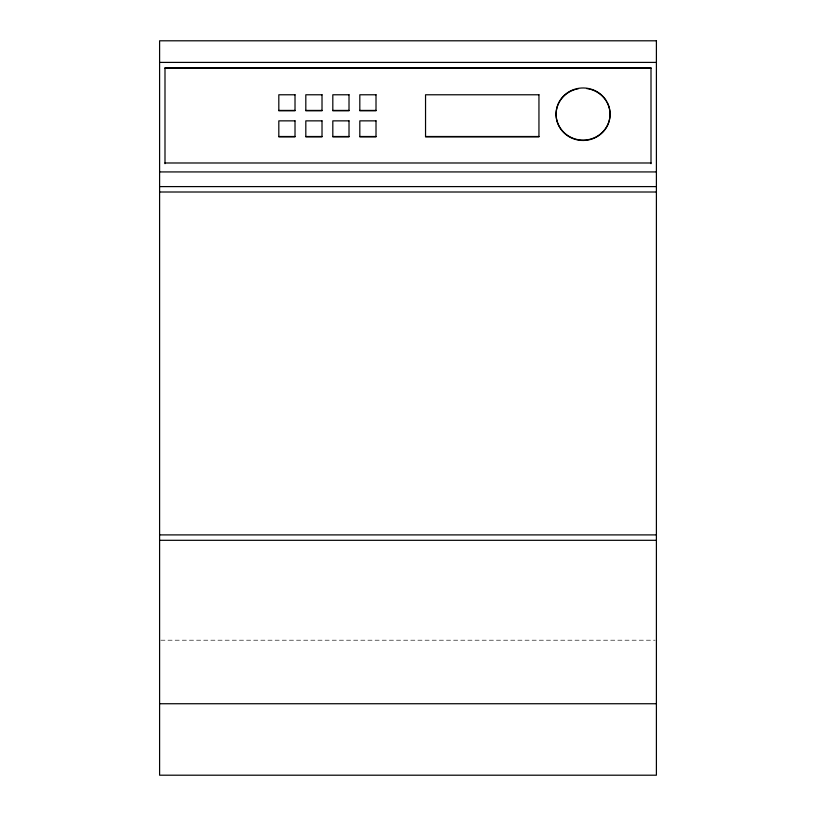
<?xml version="1.0" encoding="UTF-8"?>
<svg xmlns="http://www.w3.org/2000/svg" width="816" height="816" viewBox="0 0 816 816"><rect width="100%" height="100%" fill="white"/><g stroke="black" fill="none" stroke-linecap="round" stroke-linejoin="round"><path stroke-width="0.61" stroke-dasharray="4.08 3.06" d="M160.874 640.203L655.126 640.203"/><path stroke-width="1.22" d="M159.599 62.404L656.401 62.404M164.995 68.309L651.005 68.309M278.817 110.425L295.015 110.425M305.816 110.425L322.014 110.425M332.816 110.425L349.013 110.425M359.815 110.425L376.013 110.425M278.817 136.507L295.015 136.507M305.816 136.507L322.014 136.507M332.816 136.507L349.013 136.507M359.815 136.507L376.013 136.507M425.544 136.507L538.948 136.507M164.995 162.986L651.005 162.986M159.599 171.931L656.401 171.931M159.599 186.599L656.401 186.599M159.599 192.005L656.401 192.005M159.599 534.898L656.401 534.898M159.599 540.304L656.401 540.304M159.599 703.739L656.401 703.739M651.005 163.679L651.005 67.616L164.995 67.616L164.995 163.679M610.072 114.046A26.999 26.081 0 0 1 569.568 136.639A26.999 26.081 0 0 1 569.568 91.463A26.999 26.081 0 0 1 610.072 114.046L610.072 114.403M607.022 102.357A26.999 26.081 0 0 1 594.13 138.19A26.999 26.081 0 0 1 557.838 123.675A26.999 26.081 0 0 1 574.964 89.525M576.086 89.209A26.999 26.081 0 0 1 578.381 88.72M586.602 88.546A26.999 26.081 0 0 1 590.06 89.209M591.182 89.525A26.999 26.081 0 0 1 606.451 101.357M656.401 40.8L159.599 40.8L159.599 775.2L656.401 775.2L656.401 40.8M295.015 94.778L278.817 94.778L278.817 110.782L295.015 110.782L295.015 94.778M322.014 94.778L305.816 94.778L305.816 110.782L322.014 110.782L322.014 94.778M349.013 94.778L332.816 94.778L332.816 110.782L349.013 110.782L349.013 94.778M376.013 94.778L359.815 94.778L359.815 110.782L376.013 110.782L376.013 94.778M538.948 94.778L425.544 94.778L425.544 136.853L538.948 136.853L538.948 94.778M295.015 120.86L278.817 120.86L278.817 136.853L295.015 136.853L295.015 120.86M322.014 120.86L305.816 120.86L305.816 136.853L322.014 136.853L322.014 120.86M349.013 120.86L332.816 120.86L332.816 136.853L349.013 136.853L349.013 120.86M376.013 120.86L359.815 120.86L359.815 136.853L376.013 136.853L376.013 120.86"/></g></svg>
